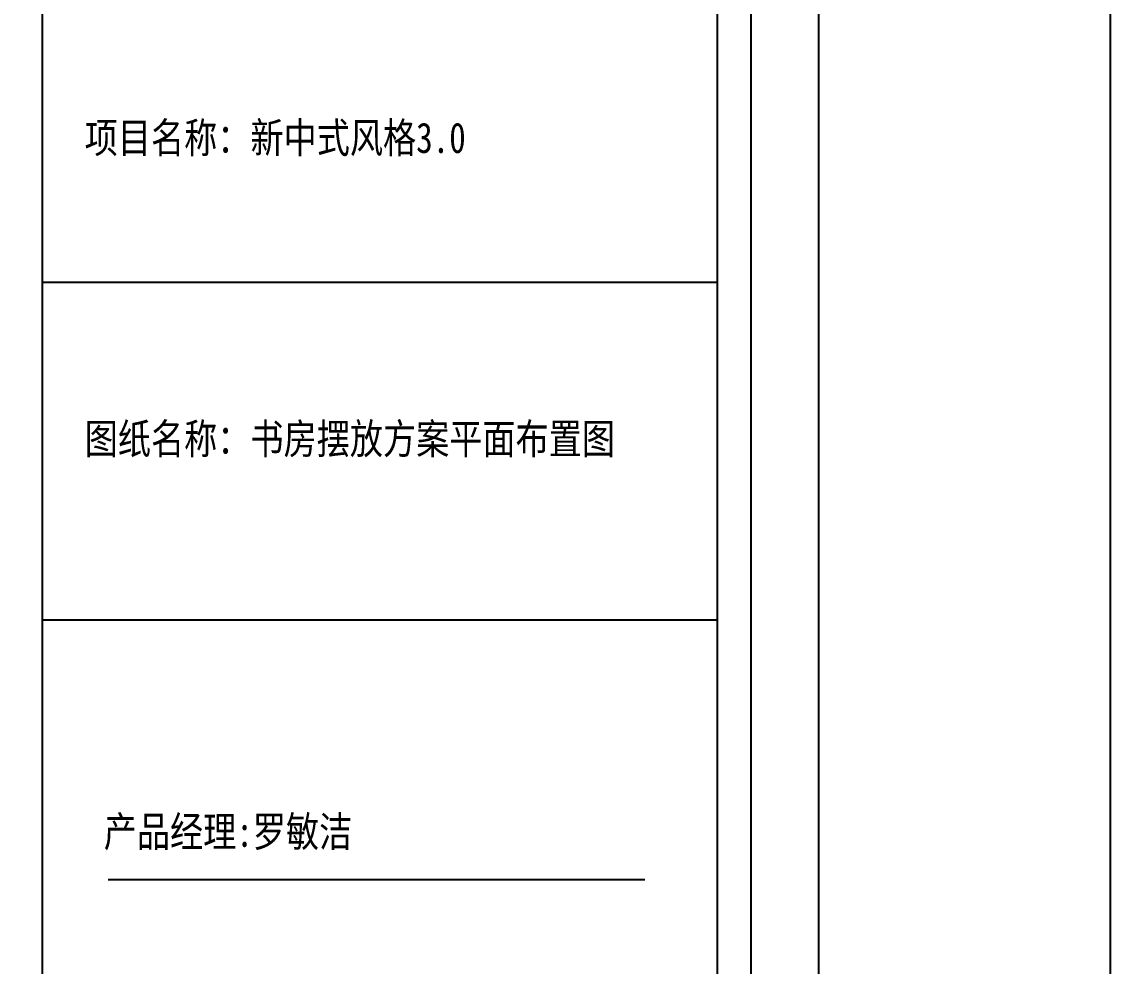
# Model space of a CAD drawing. Extents: x 422240 to 534325, y -8262 to 172635.
# Drawn here: x 487685 to 489552, y 86996 to 88616 of the extents above; entities that cross this region are included whole.
import ezdxf

# ---------------------------------------------------------------- set-up
doc = ezdxf.new("R2010")
doc.units = 0
doc.header["$LTSCALE"] = 1000
doc.header["$MEASUREMENT"] = 0
doc.styles.add('WJ', font='', dxfattribs={"width": 0.8, "height": 135})
doc.styles.get('WJ').set_extended_font_data('FangSong_GB2312')

# ---------------------------------------------------------------- blocks, each defined once
blk = doc.blocks.new('书房摆放方案图框')
at = {"color": 251}
blk.add_line((25026.8, 493.2), (25026.8, 17757), dxfattribs=at)
for p, q in [((21375.6, 667.1), (21375.6, 17583.2)), ((24852.9, 667.1), (24852.9, 17583.2)), ((21375.6, 11897.8), (24852.9, 11897.8)), ((21375.6, 10159.1), (24852.9, 10159.1)), ((21714.5, 8821.1), (24478, 8821.1))]:
    blk.add_line(p, q)
blk.add_lwpolyline([(-25.1, 145.5), (25374.5, 145.5), (25374.5, 18104.8), (-25.1, 18104.8)], close=True)
at = {"char_height": 156.481, "attachment_point": 1, "style": 'WJ'}
for s, insert, width in [('{\\fSimSun|b0|i0|c134|p2;项目名称：新中式风格}3.0', (21593.2, 12720.2), 2319.032), ('图纸名称：书房摆放方案平面布置图', (21593.2, 11169.7), 3037.946), ('{\\fSimSun|b0|i0|c134|p2;产品经理:罗敏洁}', (21691.3, 9146.2), 1903.637)]:
    blk.add_mtext(s, dxfattribs=dict(at, insert=insert, width=width))

msp = doc.modelspace()

# ---------------------------------------------------------------- block references
at = {"xscale": 0.3330153595476334, "yscale": 0.3330153595476334, "zscale": 0.3330153595476334}
for p in [(480601.7, 84207), (489560.2, 84207)]:
    msp.add_blockref('书房摆放方案图框', p, dxfattribs=at)

doc.saveas('drawing.dxf')
